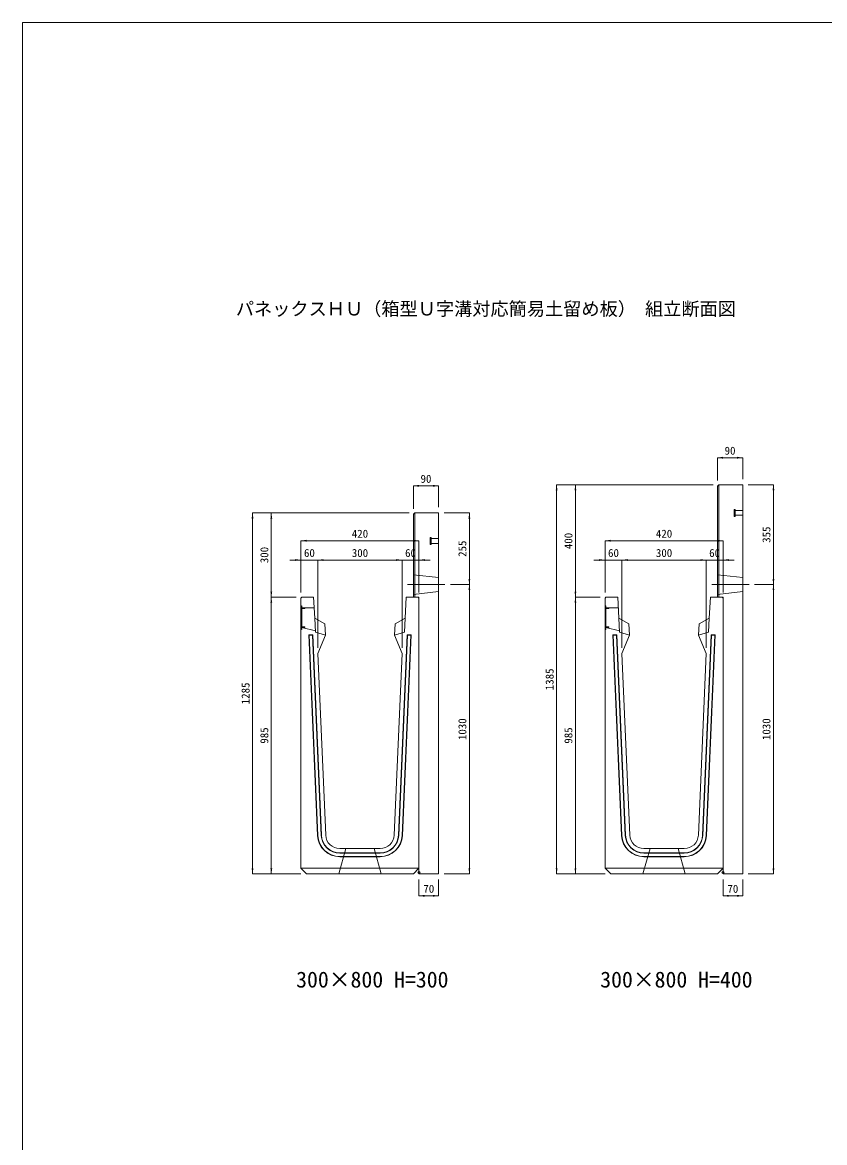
# Model space of a CAD drawing. Units: millimetres at full size; some dimension numbers follow another scale. Extents: x -7442 to 51876, y 9625 to 40052.
# Drawn here: x 5971 to 8827, y 16314 to 20302 of the extents above; entities that cross this region are included whole.
import ezdxf
from ezdxf.enums import TextEntityAlignment as Align

# ---------------------------------------------------------------- set-up
doc = ezdxf.new("R2010")
doc.units = ezdxf.units.MM
doc.header["$LTSCALE"] = 16
doc.header["$PDMODE"] = 32
doc.header["$PDSIZE"] = 8
for name, pattern in [('DASHED', [7.5, 6, -1.5]), ('USER1', [13.5, 7.5, -6]), ('USER2', [285.75, 190.5, -31.75, 31.75, -31.75])]:
    doc.linetypes.add(name, pattern=pattern)
doc.layers.add('0_2', color=7, linetype='Continuous')
doc.layers.add('_0-0_0', color=7, linetype='Continuous')
for name, color, linetype, lineweight in [('HOLE', 7, 'DASHED', 9), ('KIJUN', 5, 'Continuous', 9), ('WWAY', 5, 'Continuous', 9), ('寸法線', 7, 'Continuous', 9), ('本体', 2, 'Continuous', 13), ('補助線', 8, 'Continuous', 9), ('ｲﾝｻｰﾄ', 3, 'USER1', 9)]:
    doc.layers.add(name, color=color, linetype=linetype, lineweight=lineweight)
doc.styles.add('ＭＳ ゴシック', font='')
doc.styles.get('ＭＳ ゴシック').set_extended_font_data('MS Gothic')

# ---------------------------------------------------------------- blocks, each defined once
blk = doc.blocks.new('filled_arrow')
at = {"color": 0, "linetype": 'Continuous', "lineweight": -2}
blk.add_solid([(7.5, 1.25), (0, 0), (7.5, -1.25)], dxfattribs=at)

msp = doc.modelspace()

# ---------------------------------------------------------------- linework, layer by layer
at = {"layer": 'HOLE'}
for points in [[(7122.77, 17360.94), (7222.77, 17360.94), (7247.77, 17270.94), (7097.77, 17270.94)], [(8205.32, 17360.94), (8305.32, 17360.94), (8330.32, 17270.94), (8180.32, 17270.94)]]:
    msp.add_lwpolyline(points, close=True, dxfattribs=at)
at = {"layer": 'KIJUN'}
for p, q in [((6990.9, 18121.94), (6991.94, 18120.94)), ((7004.91, 18121.94), (7003.95, 18120.94)), ((7004.91, 18121.94), (7035.72, 17408.14)), ((7341.59, 18120.94), (7310.82, 17408.09)), ((7340.63, 18121.94), (7341.59, 18120.94)), ((7353.6, 18120.94), (7354.65, 18121.94)), ((8073.45, 18121.94), (8074.49, 18120.94)), ((8087.46, 18121.94), (8086.5, 18120.94)), ((8087.46, 18121.94), (8118.27, 17408.14)), ((8424.15, 18120.94), (8393.37, 17408.09)), ((8423.19, 18121.94), (8424.15, 18120.94)), ((8436.16, 18120.94), (8437.2, 18121.94)), ((7100.66, 17345.94), (7244.88, 17345.94)), ((7244.88, 17344.94), (7100.66, 17344.94)), ((7100.66, 17332.94), (7244.88, 17332.94)), ((7244.88, 17331.94), (7100.66, 17331.94)), ((8183.21, 17345.94), (8327.44, 17345.94)), ((8327.44, 17344.94), (8183.21, 17344.94)), ((8183.21, 17332.94), (8327.44, 17332.94)), ((8327.44, 17331.94), (8183.21, 17331.94))]:
    msp.add_line(p, q, dxfattribs=at)
at = {"layer": 'KIJUN', "color": 7, "lineweight": 13}
for p, q in [((7244.88, 17360.94), (7100.66, 17360.94)), ((8327.44, 17360.94), (8183.21, 17360.94))]:
    msp.add_line(p, q, dxfattribs=at)
at = {"layer": 'KIJUN', "color": 7}
for p, q in [((6962.77, 17290.94), (7382.77, 17290.94)), ((8045.32, 17290.94), (8465.32, 17290.94))]:
    msp.add_line(p, q, dxfattribs=at)
at = {"layer": 'KIJUN', "color": 7, "lineweight": 13}
for points in [[(7050.71, 17408.78), (7022.77, 18055.94), (7049.77, 18120.94), (7047.77, 18160.94), (7011.77, 18180.94), (7007.77, 18255.94), (6965.77, 18255.94), (6962.77, 18252.94), (6962.77, 17290.94), (6982.77, 17270.94), (7362.77, 17270.94), (7382.77, 17290.94), (7382.77, 18252.94), (7379.77, 18255.94), (7337.77, 18255.94), (7333.77, 18180.94), (7297.77, 18160.94), (7295.77, 18120.94), (7322.77, 18055.94), (7294.84, 17408.78)], [(8133.26, 17408.78), (8105.32, 18055.94), (8132.32, 18120.94), (8130.32, 18160.94), (8094.32, 18180.94), (8090.32, 18255.94), (8048.32, 18255.94), (8045.32, 18252.94), (8045.32, 17290.94), (8065.32, 17270.94), (8445.32, 17270.94), (8465.32, 17290.94), (8465.32, 18252.94), (8462.32, 18255.94), (8420.32, 18255.94), (8416.32, 18180.94), (8380.32, 18160.94), (8378.32, 18120.94), (8405.32, 18055.94), (8377.39, 17408.78)]]:
    msp.add_lwpolyline(points, dxfattribs=at)
at = {"layer": 'KIJUN', "color": 7, "linetype": 'DASHED', "lineweight": 13}
for points in [[(7049.77, 18120.94), (7014.44, 18130.94), (7011.77, 18180.94)], [(7295.77, 18120.94), (7331.1, 18130.94), (7333.77, 18180.94)], [(8132.32, 18120.94), (8096.99, 18130.94), (8094.32, 18180.94)], [(8378.32, 18120.94), (8413.66, 18130.94), (8416.32, 18180.94)]]:
    msp.add_lwpolyline(points, dxfattribs=at)
at = {"layer": 'KIJUN'}
for points in [[(7021.73, 17407.53), (6990.9, 18121.94), (7004.91, 18121.94)], [(7034.72, 17408.09), (7003.95, 18120.94), (6991.94, 18120.94), (7022.73, 17407.58)], [(7309.82, 17408.14), (7340.63, 18121.94), (7354.65, 18121.94), (7323.81, 17407.53)], [(7322.81, 17407.58), (7353.6, 18120.94), (7341.59, 18120.94)], [(8104.29, 17407.53), (8073.45, 18121.94), (8087.46, 18121.94)], [(8117.27, 17408.09), (8086.5, 18120.94), (8074.49, 18120.94), (8105.29, 17407.58)], [(8392.38, 17408.14), (8423.19, 18121.94), (8437.2, 18121.94), (8406.36, 17407.53)], [(8405.36, 17407.58), (8436.16, 18120.94), (8424.15, 18120.94)]]:
    msp.add_lwpolyline(points, dxfattribs=at)
for centre, radius, start, end in [((7100.66, 17410.94), 79, 182.47166, 270), ((7100.66, 17410.94), 78, 182.47166, 270), ((7100.66, 17410.94), 66, 182.47166, 270), ((7100.66, 17410.94), 65, 182.47166, 270), ((7244.88, 17410.94), 65, 270, 357.52834), ((7244.88, 17410.94), 66, 270, 357.52834), ((7244.88, 17410.94), 78, 270, 357.52834), ((7244.88, 17410.94), 79, 270, 357.52834), ((8183.21, 17410.94), 79, 182.47166, 270), ((8183.21, 17410.94), 78, 182.47166, 270), ((8183.21, 17410.94), 66, 182.47166, 270), ((8183.21, 17410.94), 65, 182.47166, 270), ((8327.44, 17410.94), 65, 270, 357.52834), ((8327.44, 17410.94), 66, 270, 357.52834), ((8327.44, 17410.94), 78, 270, 357.52834), ((8327.44, 17410.94), 79, 270, 357.52834)]:
    msp.add_arc(centre, radius, start, end, dxfattribs=at)
at = {"layer": 'KIJUN', "color": 7, "lineweight": 13}
for centre, start, end in [((7100.66, 17410.94), 182.47166, 270), ((7244.88, 17410.94), 270, 357.52834), ((8183.21, 17410.94), 182.47166, 270), ((8327.44, 17410.94), 270, 357.52834)]:
    msp.add_arc(centre, 50, start, end, dxfattribs=at)
at = {"layer": 'WWAY', "color": 7, "linetype": 'DASHED', "lineweight": 13}
for points in [[(6962.77, 18225.94), (6965.97, 18223.94), (6965.97, 18141.94), (6962.77, 18139.94)], [(7009.8, 18217.94), (6965.97, 18217.94), (6965.97, 18223.94), (6962.77, 18225.94)], [(8045.32, 18225.94), (8048.52, 18223.94), (8048.52, 18141.94), (8045.32, 18139.94)], [(8092.35, 18217.94), (8048.52, 18217.94), (8048.52, 18223.94), (8045.32, 18225.94)], [(6962.77, 18139.94), (6965.97, 18141.94), (6965.97, 18147.94), (7014.17, 18135.94)], [(8045.32, 18139.94), (8048.52, 18141.94), (8048.52, 18147.94), (8096.72, 18135.94)]]:
    msp.add_lwpolyline(points, dxfattribs=at)
at = {"layer": 'WWAY'}
for points in [[(6963.97, 18222.94), (6965.97, 18222.94), (6965.97, 18142.94), (6963.97, 18142.94)], [(6965.97, 18217.94), (6975.97, 18217.94), (6975.97, 18215.94), (6965.97, 18215.94)], [(8046.52, 18222.94), (8048.52, 18222.94), (8048.52, 18142.94), (8046.52, 18142.94)], [(8048.52, 18217.94), (8058.52, 18217.94), (8058.52, 18215.94), (8048.52, 18215.94)], [(6965.97, 18149.94), (6975.97, 18149.94), (6975.97, 18147.94), (6965.97, 18147.94)], [(8048.52, 18149.94), (8058.52, 18149.94), (8058.52, 18147.94), (8048.52, 18147.94)]]:
    msp.add_lwpolyline(points, close=True, dxfattribs=at)
at = {"layer": '寸法線'}
for p, q in [((8445.32, 18752.38), (8535.33, 18752.38)), ((8445.32, 18670.94), (8445.32, 18752.38)), ((8535.33, 18675.94), (8535.33, 18752.38)), ((7362.77, 18652.38), (7452.77, 18652.38)), ((7362.77, 18570.94), (7362.77, 18652.38)), ((7452.77, 18575.94), (7452.77, 18652.38)), ((7872.85, 17270.94), (7872.85, 18655.94)), ((8430.32, 18655.94), (7872.85, 18655.94)), ((7939.74, 18255.94), (7939.74, 18655.94)), ((8430.32, 18655.94), (7939.74, 18655.94)), ((8555.33, 18655.94), (8644.76, 18655.94)), ((8644.76, 18300.94), (8644.76, 18655.94)), ((6790.3, 17270.94), (6790.3, 18555.94)), ((7347.77, 18555.94), (6790.3, 18555.94)), ((6857.19, 18255.94), (6857.19, 18555.94)), ((7347.77, 18555.94), (6857.19, 18555.94)), ((7472.77, 18555.94), (7562.2, 18555.94)), ((7562.2, 18300.94), (7562.2, 18555.94)), ((6962.77, 18456.95), (7382.77, 18456.95)), ((6962.77, 18272.94), (6962.77, 18456.95)), ((7382.77, 18272.94), (7382.77, 18456.95)), ((8045.32, 18456.95), (8465.32, 18456.95)), ((8045.32, 18272.94), (8045.32, 18456.95)), ((8465.32, 18272.94), (8465.32, 18456.95)), ((6922.77, 18388.27), (7062.77, 18388.27)), ((6962.77, 18272.94), (6962.77, 18388.27)), ((7022.77, 18388.27), (7322.77, 18388.27)), ((7022.77, 18075.94), (7022.77, 18388.27)), ((7022.77, 18075.94), (7022.77, 18388.27)), ((7282.77, 18388.27), (7422.77, 18388.27)), ((7322.77, 18075.94), (7322.77, 18388.27)), ((7322.77, 18075.94), (7322.77, 18388.27)), ((7382.77, 18272.94), (7382.77, 18388.27)), ((8005.32, 18388.27), (8145.32, 18388.27)), ((8045.32, 18272.94), (8045.32, 18388.27)), ((8105.32, 18388.27), (8405.32, 18388.27)), ((8105.32, 18075.94), (8105.32, 18388.27)), ((8105.32, 18075.94), (8105.32, 18388.27)), ((8365.32, 18388.27), (8505.32, 18388.27)), ((8405.32, 18075.94), (8405.32, 18388.27)), ((8405.32, 18075.94), (8405.32, 18388.27)), ((8465.32, 18272.94), (8465.32, 18388.27)), ((7494.69, 18300.94), (7562.2, 18300.94)), ((7494.69, 18300.94), (7562.2, 18300.94)), ((7562.2, 17270.94), (7562.2, 18300.94)), ((8577.8, 18300.94), (8644.76, 18300.94)), ((8577.8, 18300.94), (8644.76, 18300.94)), ((8644.76, 17270.94), (8644.76, 18300.94)), ((6857.19, 17270.94), (6857.19, 18255.94)), ((6945.77, 18255.94), (6857.19, 18255.94)), ((6945.77, 18255.94), (6857.19, 18255.94)), ((7939.74, 17270.94), (7939.74, 18255.94)), ((8028.32, 18255.94), (7939.74, 18255.94)), ((8028.32, 18255.94), (7939.74, 18255.94)), ((6962.77, 17270.94), (6790.3, 17270.94)), ((6962.77, 17270.94), (6857.19, 17270.94)), ((7472.77, 17270.94), (7562.2, 17270.94)), ((8045.32, 17270.94), (7872.85, 17270.94)), ((8045.32, 17270.94), (7939.74, 17270.94)), ((8555.33, 17270.94), (8644.76, 17270.94)), ((7382.77, 17250.94), (7382.77, 17192.82)), ((7452.77, 17250.94), (7452.77, 17192.82)), ((8465.32, 17250.94), (8465.32, 17192.82)), ((8535.33, 17250.94), (8535.33, 17192.82)), ((7382.77, 17192.82), (7452.77, 17192.82)), ((8465.32, 17192.82), (8535.33, 17192.82))]:
    msp.add_line(p, q, dxfattribs=at)
at = {"layer": '寸法線', "linetype": 'USER2'}
for p, q in [((7474.69, 18300.94), (7342.56, 18300.94)), ((8557.8, 18300.94), (8425.74, 18300.94))]:
    msp.add_line(p, q, dxfattribs=at)
at = {"layer": '本体', "color": 4, "lineweight": 5}
for p, q in [((8450.32, 18655.94), (8450.32, 18255.94)), ((7367.77, 18555.94), (7367.77, 18255.94))]:
    msp.add_line(p, q, dxfattribs=at)
at = {"layer": '本体', "linetype": 'USER1', "lineweight": 9}
for p, q in [((7362.77, 18335.94), (7452.77, 18325.94)), ((8445.32, 18335.94), (8535.33, 18325.94)), ((7362.77, 18265.94), (7452.77, 18275.94)), ((8445.32, 18265.94), (8535.33, 18275.94))]:
    msp.add_line(p, q, dxfattribs=at)
at = {"layer": '本体'}
for points in [[(8445.32, 18650.94), (8450.32, 18655.94), (8535.33, 18655.94), (8535.33, 17270.94), (8465.32, 17270.94), (8465.32, 18255.94), (8445.32, 18255.94)], [(7362.77, 18550.94), (7367.77, 18555.94), (7452.77, 18555.94), (7452.77, 17270.94), (7382.77, 17270.94), (7382.77, 18255.94), (7362.77, 18255.94)]]:
    msp.add_lwpolyline(points, close=True, dxfattribs=at)
at = {"layer": '補助線', "color": 1, "lineweight": 13}
msp.add_lwpolyline([(5970.98, 20302.08), (16939.06, 20302.08), (16939.06, 9624.67), (5970.98, 9624.67)], close=True, dxfattribs=at)
at = {"layer": '補助線'}
for p in [(7382.77, 17275.94), (8465.32, 17275.94)]:
    msp.add_point(p, dxfattribs=at)
at = {"layer": 'ｲﾝｻｰﾄ'}
for p, q in [((8505.32, 18568.44), (8505.32, 18543.44)), ((8508.32, 18568.44), (8505.32, 18568.44)), ((8508.32, 18543.44), (8505.32, 18543.44)), ((8508.32, 18568.44), (8508.32, 18543.44)), ((8535.33, 18564.44), (8508.32, 18564.44)), ((8535.33, 18547.44), (8508.32, 18547.44)), ((8535.33, 18564.44), (8535.33, 18547.44)), ((7422.77, 18468.44), (7422.77, 18443.44)), ((7425.77, 18468.44), (7422.77, 18468.44)), ((7425.77, 18468.44), (7425.77, 18443.44)), ((7452.77, 18464.44), (7425.77, 18464.44)), ((7452.77, 18464.44), (7452.77, 18447.44)), ((7425.77, 18443.44), (7422.77, 18443.44)), ((7452.77, 18447.44), (7425.77, 18447.44))]:
    msp.add_line(p, q, dxfattribs=at)

# ---------------------------------------------------------------- block references
at = {"layer": '寸法線', "xscale": 2.67, "yscale": 2.67}
for p in [(8445.32, 18752.38), (7362.77, 18652.38), (6962.77, 18456.95), (8045.32, 18456.95), (7022.77, 18388.27), (7022.77, 18388.27), (7382.77, 18388.27), (8105.32, 18388.27), (8105.32, 18388.27), (8465.32, 18388.27), (7382.77, 17192.82), (8465.32, 17192.82)]:
    msp.add_blockref('filled_arrow', p, dxfattribs=at)
for p, rotation in [((8535.33, 18752.38), 180), ((7452.77, 18652.38), 180), ((7872.85, 18655.94), 270), ((7939.74, 18655.94), 270), ((8644.76, 18655.94), 270), ((6790.3, 18555.94), 270), ((6857.19, 18555.94), 270), ((7562.2, 18555.94), 270), ((7382.77, 18456.95), 180), ((8465.32, 18456.95), 180), ((6962.77, 18388.27), 180), ((7322.77, 18388.27), 180), ((7322.77, 18388.27), 180), ((8045.32, 18388.27), 180), ((8405.32, 18388.27), 180), ((8405.32, 18388.27), 180), ((7562.2, 18300.94), 90), ((8644.76, 18300.94), 90), ((6857.19, 18255.94), 90), ((7562.2, 18300.94), 270), ((7939.74, 18255.94), 90), ((8644.76, 18300.94), 270), ((6857.19, 18255.94), 270), ((7939.74, 18255.94), 270), ((6790.3, 17270.94), 90), ((6857.19, 17270.94), 90), ((7562.2, 17270.94), 90), ((7872.85, 17270.94), 90), ((7939.74, 17270.94), 90), ((8644.76, 17270.94), 90), ((7452.77, 17192.82), 180), ((8535.33, 17192.82), 180)]:
    msp.add_blockref('filled_arrow', p, dxfattribs=dict(at, rotation=rotation))

# ---------------------------------------------------------------- texts
at = {"layer": '0_2', "style": 'ＭＳ ゴシック'}
for s, p in [('300×800 H=300', (6945.43, 16849.17)), ('300×800 H=400', (8027.98, 16849.17))]:
    msp.add_text(s, height=56.96, dxfattribs=at).set_placement(p, align=Align.BOTTOM_LEFT)
at = {"layer": '_0-0_0', "style": 'ＭＳ ゴシック'}
msp.add_text('パネックスＨＵ（箱型Ｕ字溝対応簡易土留め板） 組立断面図', height=47.47, dxfattribs=at).set_placement((7621.13, 19282.49), align=Align.MIDDLE_CENTER)
at = {"layer": '寸法線', "style": 'ＭＳ ゴシック'}
for s, p in [('90', (8490.32, 18777.38)), ('90', (7407.77, 18677.38)), ('420', (7172.77, 18481.95)), ('420', (8255.32, 18481.95)), ('60', (6992.77, 18413.27)), ('300', (7172.77, 18413.27)), ('60', (7352.77, 18413.27)), ('60', (8075.32, 18413.27)), ('300', (8255.32, 18413.27)), ('60', (8435.32, 18413.27)), ('70', (7417.77, 17217.82)), ('70', (8500.32, 17217.82))]:
    msp.add_text(s, height=28.48, dxfattribs=at).set_placement(p, align=Align.MIDDLE_CENTER)
for s, p in [('355', (8619.76, 18478.44)), ('400', (7914.74, 18455.94)), ('300', (6832.19, 18405.94)), ('255', (7537.2, 18428.44)), ('1385', (7847.85, 17963.44)), ('1285', (6765.3, 17913.44)), ('985', (6832.19, 17763.44)), ('1030', (7537.2, 17785.94)), ('985', (7914.74, 17763.44)), ('1030', (8619.76, 17785.94))]:
    msp.add_text(s, height=28.48, rotation=90, dxfattribs=at).set_placement(p, align=Align.MIDDLE_CENTER)

doc.saveas('drawing.dxf')
